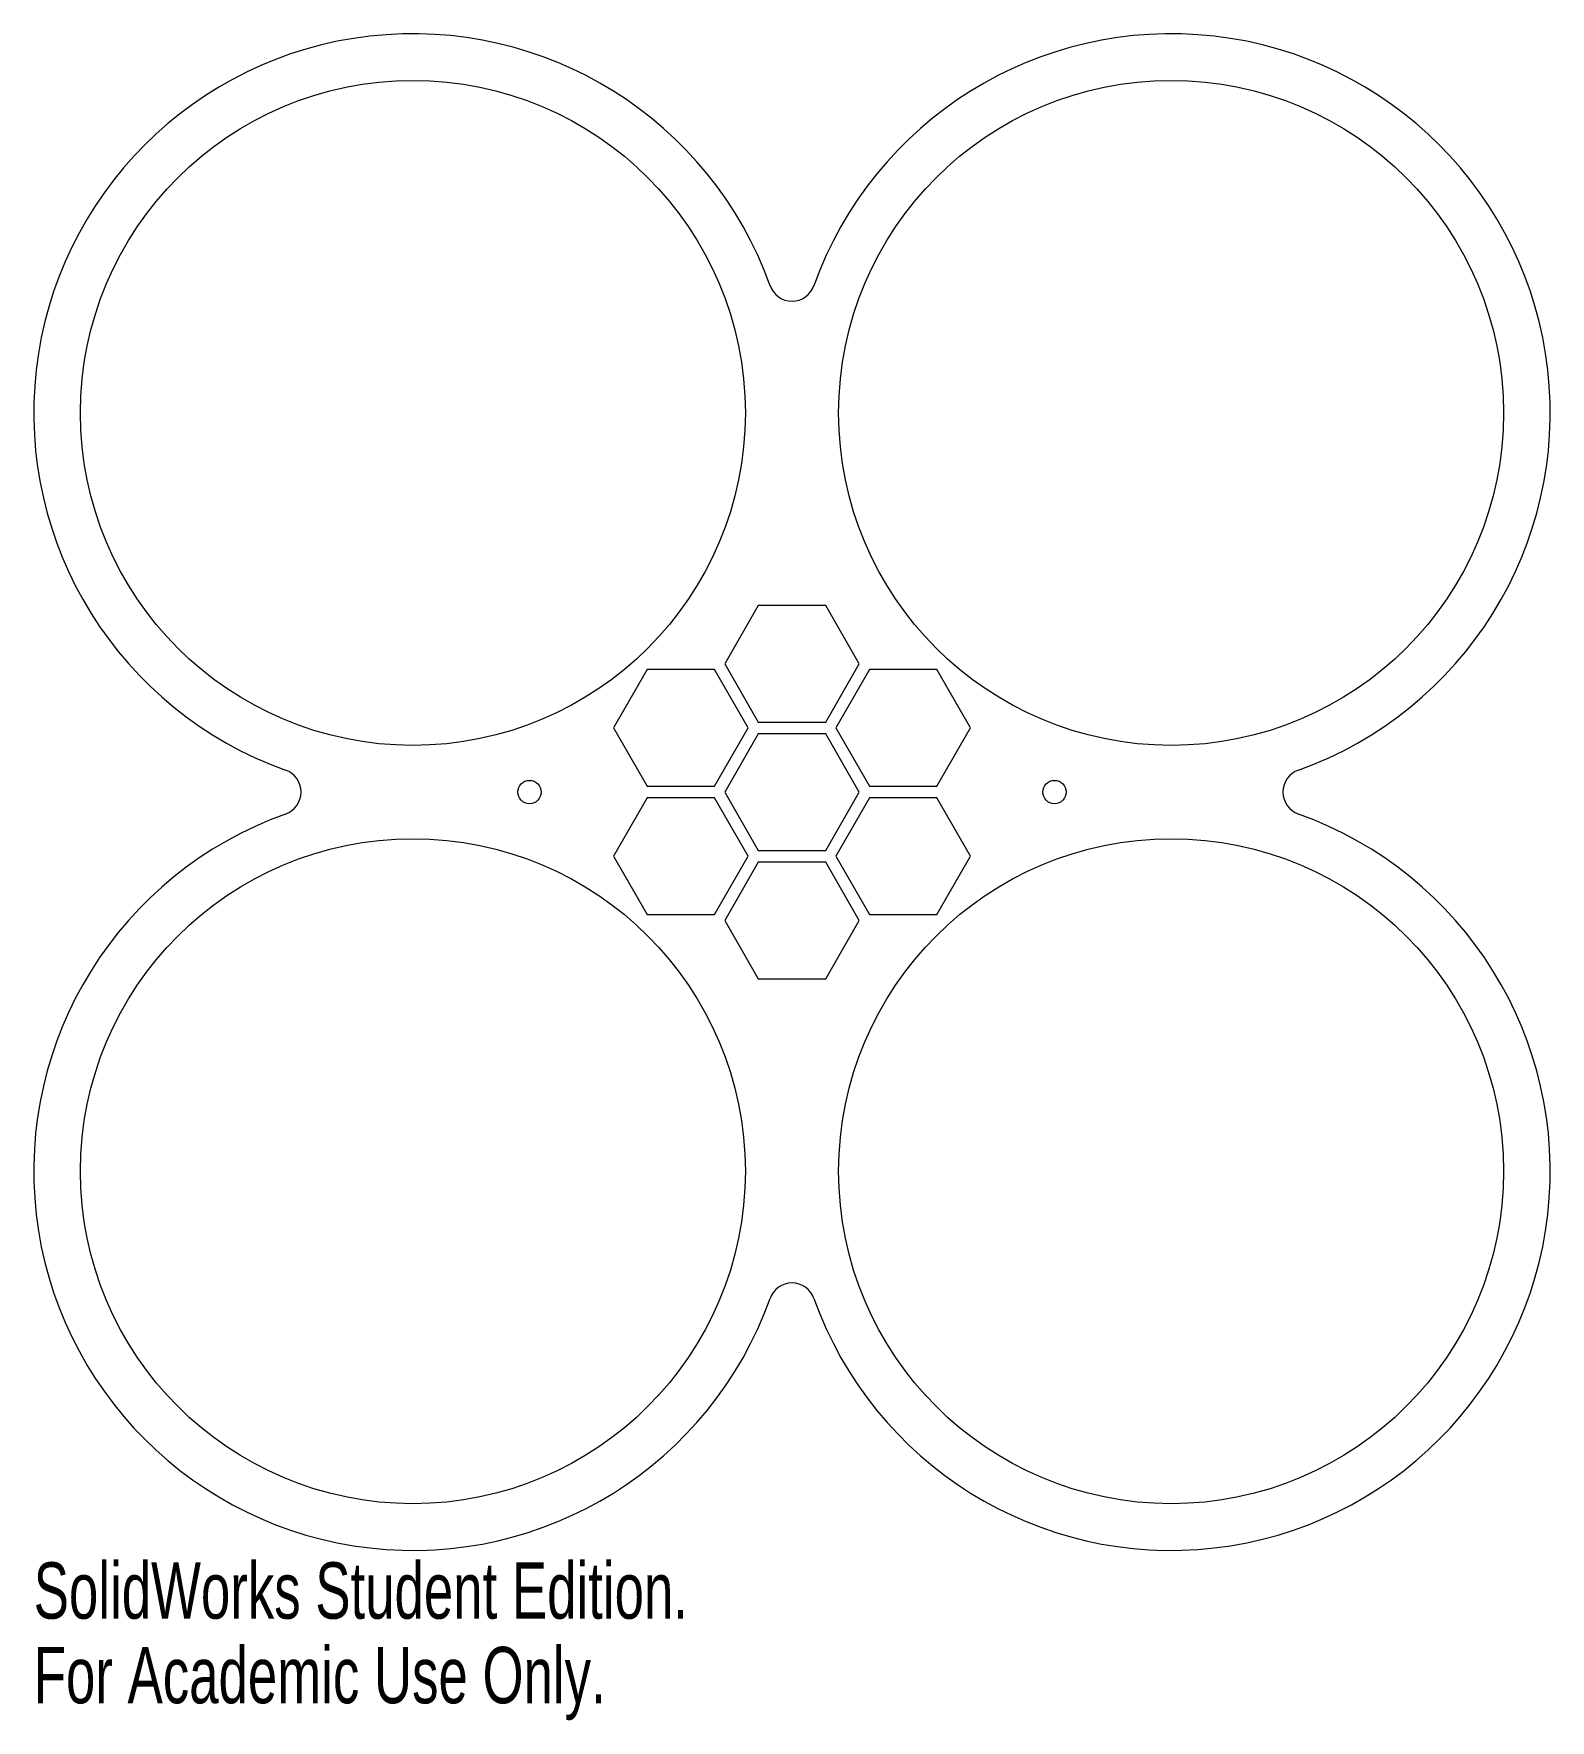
# Model space of a CAD drawing. Header units: millimetres. Extents: x -65 to 65, y -80 to 65.
import ezdxf

# ---------------------------------------------------------------- set-up
doc = ezdxf.new("R2010")
doc.units = ezdxf.units.MM
doc.styles.add('SLDTEXTSTYLE0', font='TXT', dxfattribs={"width": 0.7})

msp = doc.modelspace()

# ---------------------------------------------------------------- linework, layer by layer
at = {"color": 7, "linetype": 'Continuous', "lineweight": 15}
for p, q in [((-2.89, 16), (-5.77, 11)), ((2.89, 16), (-2.89, 16)), ((5.77, 11), (2.89, 16)), ((-12.41, 10.5), (-15.3, 5.5)), ((-6.64, 10.5), (-12.41, 10.5)), ((-3.75, 5.5), (-6.64, 10.5)), ((-5.77, 11), (-2.89, 6)), ((2.89, 6), (5.77, 11)), ((6.64, 10.5), (3.75, 5.5)), ((12.41, 10.5), (6.64, 10.5)), ((15.3, 5.5), (12.41, 10.5)), ((-2.89, 6), (2.89, 6)), ((-15.3, 5.5), (-12.41, 0.5)), ((-6.64, 0.5), (-3.75, 5.5)), ((-2.89, 5), (-5.77, 0)), ((2.89, 5), (-2.89, 5)), ((5.77, 0), (2.89, 5)), ((3.75, 5.5), (6.64, 0.5)), ((12.41, 0.5), (15.3, 5.5)), ((-12.41, 0.5), (-6.64, 0.5)), ((-5.77, 0), (-2.89, -5)), ((2.89, -5), (5.77, 0)), ((6.64, 0.5), (12.41, 0.5)), ((-12.41, -0.5), (-15.3, -5.5)), ((-6.64, -0.5), (-12.41, -0.5)), ((-3.75, -5.5), (-6.64, -0.5)), ((6.64, -0.5), (3.75, -5.5)), ((12.41, -0.5), (6.64, -0.5)), ((15.3, -5.5), (12.41, -0.5)), ((-15.3, -5.5), (-12.41, -10.5)), ((-6.64, -10.5), (-3.75, -5.5)), ((-2.89, -5), (2.89, -5)), ((3.75, -5.5), (6.64, -10.5)), ((12.41, -10.5), (15.3, -5.5)), ((-2.89, -6), (-5.77, -11)), ((2.89, -6), (-2.89, -6)), ((5.77, -11), (2.89, -6)), ((-12.41, -10.5), (-6.64, -10.5)), ((-5.77, -11), (-2.89, -16)), ((2.89, -16), (5.77, -11)), ((6.64, -10.5), (12.41, -10.5)), ((-2.89, -16), (2.89, -16))]:
    msp.add_line(p, q, dxfattribs=at)
for centre, radius in [((-32.5, 32.5), 28.5), ((32.5, 32.5), 28.5), ((-22.5, 0), 1), ((22.5, 0), 1), ((-32.5, -32.5), 28.5), ((32.5, -32.5), 28.5)]:
    msp.add_circle(centre, radius, dxfattribs=at)
for centre, radius, start, end in [((-32.5, 32.5), 32.5, 19.6049, 250.3951), ((32.5, 32.5), 32.5, 289.6049, 160.3951), ((0, 44.08), 2, 199.6049, 340.3951), ((-44.08, 0), 2, 289.6049, 70.3951), ((44.08, 0), 2, 109.6049, 250.3951), ((-32.5, -32.5), 32.5, 109.6049, 340.3951), ((32.5, -32.5), 32.5, 199.6049, 70.3951), ((0, -44.08), 2, 19.6049, 160.3951)]:
    msp.add_arc(centre, radius, start, end, dxfattribs=at)

# ---------------------------------------------------------------- texts
at = {"color": 7, "linetype": 'Continuous', "char_height": 4.8336, "attachment_point": 1, "style": 'SLDTEXTSTYLE0'}
for s, insert in [('SolidWorks Student Edition.', (-65, -66.02)), ('For Academic Use Only.', (-65, -73.27))]:
    msp.add_mtext(s, dxfattribs=dict(at, insert=insert))

doc.saveas('drawing.dxf')
